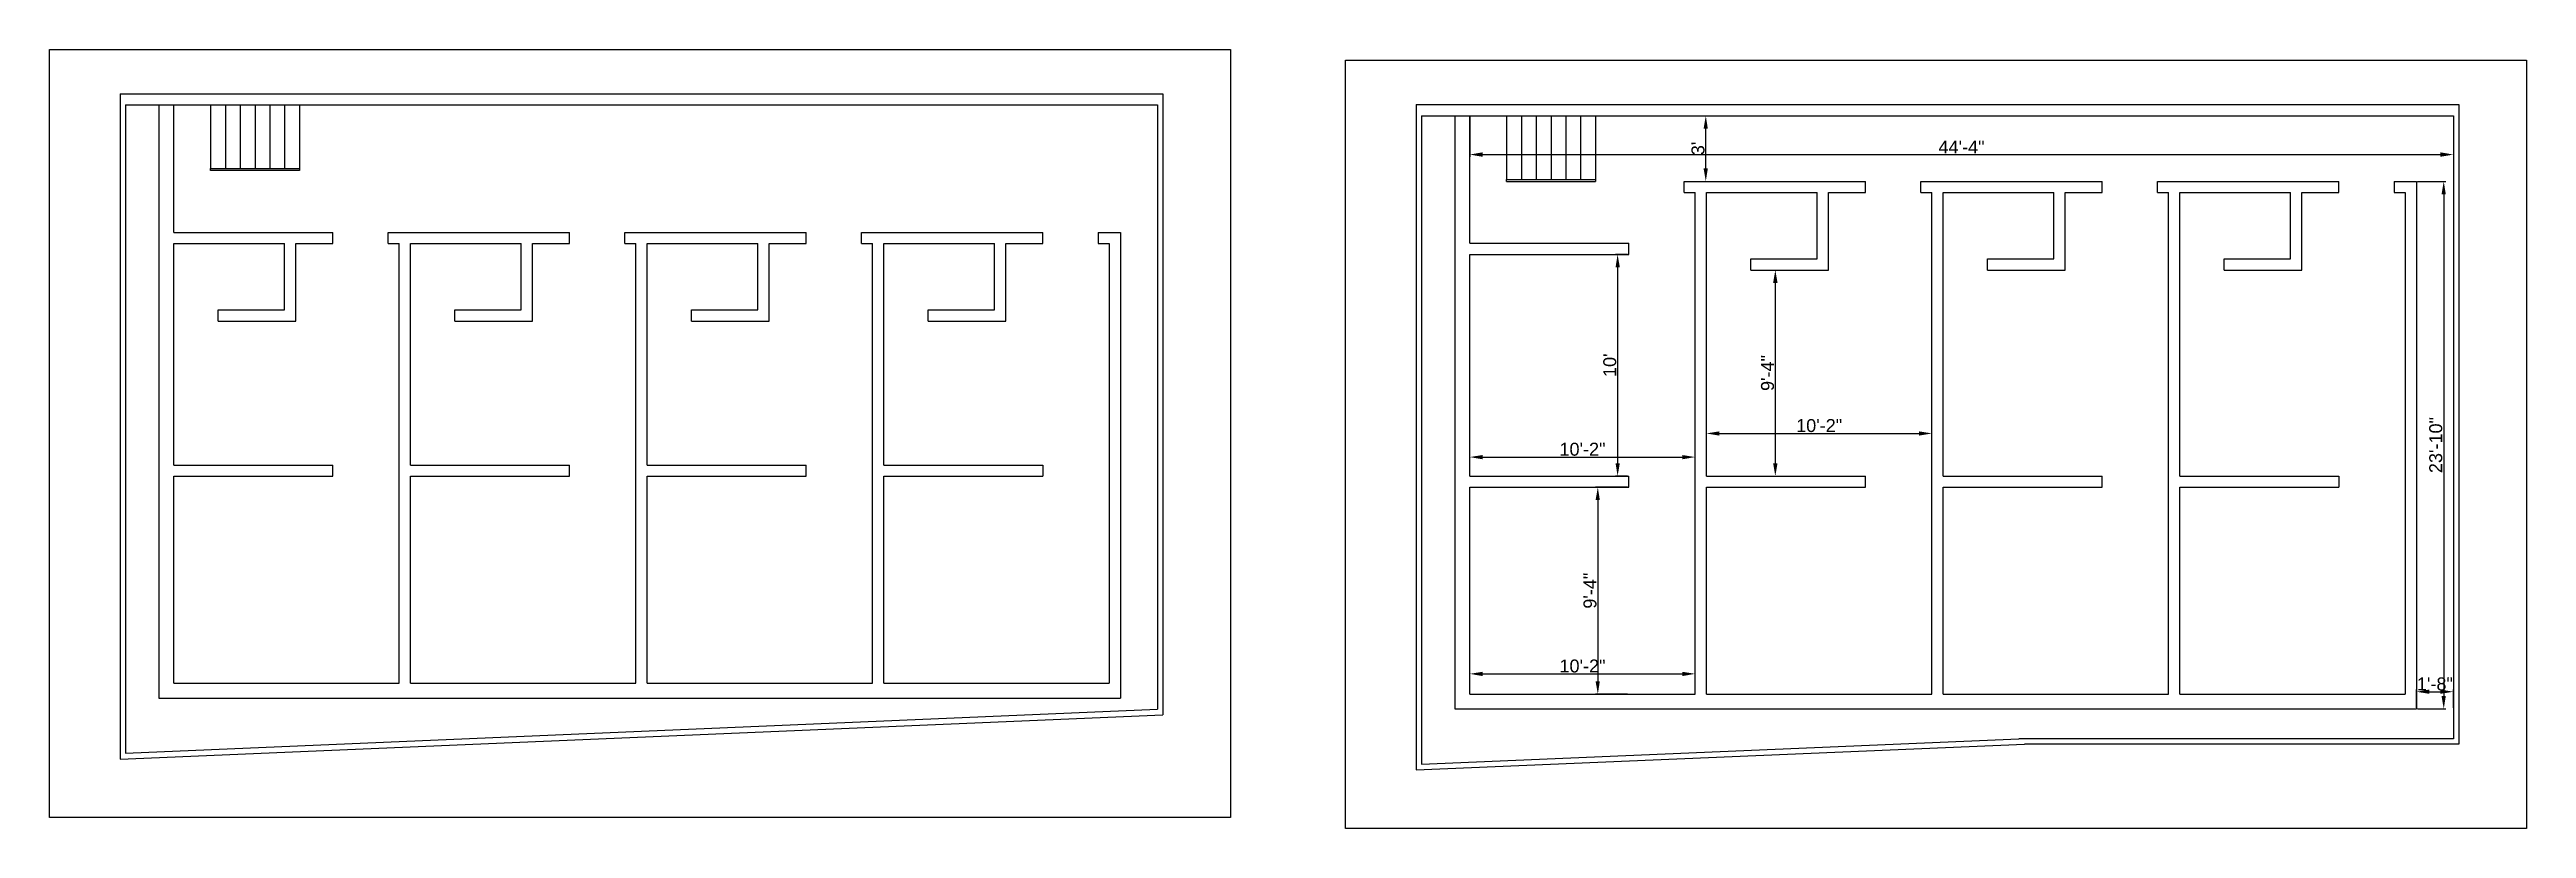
# Model space of a CAD drawing. Header units: inches. Extents: x 2898 to 4238, y 1942 to 2363.
import ezdxf

# ---------------------------------------------------------------- set-up
doc = ezdxf.new("R2010")
doc.units = ezdxf.units.IN
doc.layers.add('dim', color=200, linetype='Continuous')
doc.layers.add('wall', color=7, linetype='Continuous')
doc.styles.get("Standard").update_dxf_attribs({"font": 'arial.ttf'})
doc.dimstyles.new('ISO-25', dxfattribs={"dimtxt": 7, "dimasz": 7, "dimexe": 1.25, "dimexo": 0.625, "dimtad": 1, "dimdec": 0, "dimlunit": 4, "dimtxsty": 'Standard', "dimcen": 2.5, "dimadec": 0, "dimazin": 0, "dimtfac": 1, "dimtdec": 0, "dimtmove": 0, "dimatfit": 3, "dimfxl": 1, "dimfrac": 2, "dimarcsym": 0})

# ---------------------------------------------------------------- blocks, each defined once
blk = doc.blocks.new('*D36')
at = {"layer": 'Defpoints', "color": 0, "transparency": 16777216}
for p in [(3752, 2252.5), (3746, 2132.5), (3752, 2132.5)]:
    blk.add_point(p, dxfattribs=at)
at = {"layer": 'dim', "color": 0, "lineweight": -2, "transparency": 16777216}
for p, q in [((3751.3, 2252.5), (3744.8, 2252.5)), ((3746, 2245.5), (3746, 2139.5)), ((3751.3, 2132.5), (3744.8, 2132.5))]:
    blk.add_line(p, q, dxfattribs=at)
at = {"layer": 'dim', "color": 0, "transparency": 16777216}
for points in [[(3744.9, 2245.5), (3747.2, 2245.5), (3746, 2252.5)], [(3744.9, 2139.5), (3747.2, 2139.5), (3746, 2132.5)]]:
    blk.add_solid(points, dxfattribs=at)
at = {"layer": 'dim', "color": 0, "transparency": 16777216, "insert": (3741.8, 2192.5), "char_height": 7, "attachment_point": 5, "rotation": 90}
blk.add_mtext("10'", dxfattribs=at)
blk = doc.blocks.new('*D39')
at = {"layer": 'Defpoints', "color": 0, "transparency": 16777216}
for p in [(3666, 2132.5), (3788, 2142.8), (3788, 2132.5)]:
    blk.add_point(p, dxfattribs=at)
at = {"layer": 'dim', "color": 0, "lineweight": -2, "transparency": 16777216}
for p, q in [((3666, 2133.1), (3666, 2144)), ((3788, 2133.1), (3788, 2144)), ((3673, 2142.8), (3781, 2142.8))]:
    blk.add_line(p, q, dxfattribs=at)
at = {"layer": 'dim', "color": 0, "transparency": 16777216}
for points in [[(3673, 2143.9), (3673, 2141.6), (3666, 2142.8)], [(3781, 2143.9), (3781, 2141.6), (3788, 2142.8)]]:
    blk.add_solid(points, dxfattribs=at)
at = {"layer": 'dim', "color": 0, "transparency": 16777216, "insert": (3727, 2147), "char_height": 7, "attachment_point": 5}
blk.add_mtext('10\'-2"', dxfattribs=at)
blk = doc.blocks.new('*D40')
at = {"layer": 'Defpoints', "color": 0, "transparency": 16777216}
for p in [(3752, 2126.5), (3735.3, 2014.5), (3752, 2014.5)]:
    blk.add_point(p, dxfattribs=at)
at = {"layer": 'dim', "color": 0, "lineweight": -2, "transparency": 16777216}
for p, q in [((3751.3, 2126.5), (3734, 2126.5)), ((3735.3, 2119.5), (3735.3, 2021.5)), ((3751.3, 2014.5), (3734, 2014.5))]:
    blk.add_line(p, q, dxfattribs=at)
at = {"layer": 'dim', "color": 0, "transparency": 16777216}
for points in [[(3734.1, 2119.5), (3736.4, 2119.5), (3735.3, 2126.5)], [(3734.1, 2021.5), (3736.4, 2021.5), (3735.3, 2014.5)]]:
    blk.add_solid(points, dxfattribs=at)
at = {"layer": 'dim', "color": 0, "transparency": 16777216, "insert": (3731.1, 2070.5), "char_height": 7, "attachment_point": 5, "rotation": 90}
blk.add_mtext('9\'-4"', dxfattribs=at)
blk = doc.blocks.new('*D41')
at = {"layer": 'Defpoints', "color": 0, "transparency": 16777216}
for p in [(3788, 2025.5), (3666, 2014.5), (3788, 2014.5)]:
    blk.add_point(p, dxfattribs=at)
at = {"layer": 'dim', "color": 0, "lineweight": -2, "transparency": 16777216}
for p, q in [((3666, 2015.1), (3666, 2026.7)), ((3673, 2025.5), (3781, 2025.5)), ((3788, 2015.1), (3788, 2026.7))]:
    blk.add_line(p, q, dxfattribs=at)
at = {"layer": 'dim', "color": 0, "transparency": 16777216}
for points in [[(3673, 2026.6), (3673, 2024.3), (3666, 2025.5)], [(3781, 2026.6), (3781, 2024.3), (3788, 2025.5)]]:
    blk.add_solid(points, dxfattribs=at)
at = {"layer": 'dim', "color": 0, "transparency": 16777216, "insert": (3727, 2029.7), "char_height": 7, "attachment_point": 5}
blk.add_mtext('10\'-2"', dxfattribs=at)
blk = doc.blocks.new('*D42')
at = {"layer": 'Defpoints', "color": 0, "transparency": 16777216}
for p in [(3782, 2327.5), (3793.7, 2327.5), (3782, 2292)]:
    blk.add_point(p, dxfattribs=at)
at = {"layer": 'dim', "color": 0, "lineweight": -2, "transparency": 16777216}
for p, q in [((3782.6, 2327.5), (3794.9, 2327.5)), ((3793.7, 2299), (3793.7, 2320.5)), ((3782.6, 2292), (3794.9, 2292))]:
    blk.add_line(p, q, dxfattribs=at)
at = {"layer": 'dim', "color": 0, "transparency": 16777216}
for points in [[(3792.5, 2320.5), (3794.8, 2320.5), (3793.7, 2327.5)], [(3792.5, 2299), (3794.8, 2299), (3793.7, 2292)]]:
    blk.add_solid(points, dxfattribs=at)
at = {"layer": 'dim', "color": 0, "transparency": 16777216, "insert": (3789.5, 2309.8), "char_height": 7, "attachment_point": 5, "rotation": 90}
blk.add_mtext("3'", dxfattribs=at)
blk = doc.blocks.new('*D43')
at = {"layer": 'Defpoints', "color": 0, "transparency": 16777216}
for p in [(3666, 2327.5), (4198, 2327.5), (4198, 2306.5)]:
    blk.add_point(p, dxfattribs=at)
at = {"layer": 'dim', "color": 0, "lineweight": -2, "transparency": 16777216}
for p, q in [((3666, 2326.9), (3666, 2305.2)), ((4198, 2326.9), (4198, 2305.2)), ((3673, 2306.5), (4191, 2306.5))]:
    blk.add_line(p, q, dxfattribs=at)
at = {"layer": 'dim', "color": 0, "transparency": 16777216}
for points in [[(3673, 2307.7), (3673, 2305.3), (3666, 2306.5)], [(4191, 2307.7), (4191, 2305.3), (4198, 2306.5)]]:
    blk.add_solid(points, dxfattribs=at)
at = {"layer": 'dim', "color": 0, "transparency": 16777216, "insert": (3932, 2310.6), "char_height": 7, "attachment_point": 5}
blk.add_mtext('44\'-4"', dxfattribs=at)
blk = doc.blocks.new('*D44')
at = {"layer": 'Defpoints', "color": 0, "transparency": 16777216}
for p in [(4198, 2015.8), (4178, 2006.5), (4198, 2006.5)]:
    blk.add_point(p, dxfattribs=at)
at = {"layer": 'dim', "color": 0, "lineweight": -2, "transparency": 16777216}
for p, q in [((4178, 2007.1), (4178, 2017.1)), ((4185, 2015.8), (4191, 2015.8)), ((4198, 2007.1), (4198, 2017.1))]:
    blk.add_line(p, q, dxfattribs=at)
at = {"layer": 'dim', "color": 0, "transparency": 16777216}
for points in [[(4185, 2017), (4185, 2014.7), (4178, 2015.8)], [(4191, 2017), (4191, 2014.7), (4198, 2015.8)]]:
    blk.add_solid(points, dxfattribs=at)
at = {"layer": 'dim', "color": 0, "transparency": 16777216, "insert": (4188, 2020), "char_height": 7, "attachment_point": 5}
blk.add_mtext('1\'-8"', dxfattribs=at)
blk = doc.blocks.new('*D45')
at = {"layer": 'Defpoints', "color": 0, "transparency": 16777216}
for p in [(3818, 2244), (3818, 2132.5), (3831.3, 2132.5)]:
    blk.add_point(p, dxfattribs=at)
at = {"layer": 'dim', "color": 0, "lineweight": -2, "transparency": 16777216}
for p, q in [((3818.6, 2244), (3832.5, 2244)), ((3831.3, 2237), (3831.3, 2139.5)), ((3818.6, 2132.5), (3832.5, 2132.5))]:
    blk.add_line(p, q, dxfattribs=at)
at = {"layer": 'dim', "color": 0, "transparency": 16777216}
for points in [[(3830.1, 2237), (3832.5, 2237), (3831.3, 2244)], [(3830.1, 2139.5), (3832.5, 2139.5), (3831.3, 2132.5)]]:
    blk.add_solid(points, dxfattribs=at)
at = {"layer": 'dim', "color": 0, "transparency": 16777216, "insert": (3827.1, 2188.3), "char_height": 7, "attachment_point": 5, "rotation": 90}
blk.add_mtext('9\'-4"', dxfattribs=at)
blk = doc.blocks.new('*D46')
at = {"layer": 'Defpoints', "color": 0, "transparency": 16777216}
for p in [(3916, 2155.6), (3794, 2132.5), (3916, 2132.5)]:
    blk.add_point(p, dxfattribs=at)
at = {"layer": 'dim', "color": 0, "lineweight": -2, "transparency": 16777216}
for p, q in [((3794, 2133.1), (3794, 2156.8)), ((3916, 2133.1), (3916, 2156.8)), ((3801, 2155.6), (3909, 2155.6))]:
    blk.add_line(p, q, dxfattribs=at)
at = {"layer": 'dim', "color": 0, "transparency": 16777216}
for points in [[(3801, 2156.7), (3801, 2154.4), (3794, 2155.6)], [(3909, 2156.7), (3909, 2154.4), (3916, 2155.6)]]:
    blk.add_solid(points, dxfattribs=at)
at = {"layer": 'dim', "color": 0, "transparency": 16777216, "insert": (3855, 2159.8), "char_height": 7, "attachment_point": 5}
blk.add_mtext('10\'-2"', dxfattribs=at)
blk = doc.blocks.new('*D48')
at = {"layer": 'Defpoints', "color": 0, "transparency": 16777216}
for p in [(4178, 2292), (4178, 2006.5), (4192.8, 2006.5)]:
    blk.add_point(p, dxfattribs=at)
at = {"layer": 'dim', "color": 0, "lineweight": -2, "transparency": 16777216}
for p, q in [((4178.6, 2292), (4194, 2292)), ((4192.8, 2285), (4192.8, 2013.5)), ((4178.6, 2006.5), (4194, 2006.5))]:
    blk.add_line(p, q, dxfattribs=at)
at = {"layer": 'dim', "color": 0, "transparency": 16777216}
for points in [[(4191.6, 2285), (4193.9, 2285), (4192.8, 2292)], [(4191.6, 2013.5), (4193.9, 2013.5), (4192.8, 2006.5)]]:
    blk.add_solid(points, dxfattribs=at)
at = {"layer": 'dim', "color": 0, "transparency": 16777216, "insert": (4188.5, 2149.3), "char_height": 7, "attachment_point": 5, "rotation": 90}
blk.add_mtext('23\'-10"', dxfattribs=at)

msp = doc.modelspace()

# ---------------------------------------------------------------- linework, layer by layer
at = {"layer": 'wall'}
for p, q in [((2936.1, 2339.4), (2936.1, 1979.4)), ((2936.1, 2339.4), (3500.1, 2339.4)), ((2939.1, 2333.4), (3495.1, 2333.4)), ((2939.1, 2333.4), (2939.1, 1982.5)), ((2957.1, 2333.4), (2957.1, 2012.4)), ((2965.1, 2298.9), (2965.1, 2333.4)), ((2965.1, 2264.4), (2965.1, 2333.4)), ((2985.1, 2333.4), (2985.1, 2298.9)), ((2993.1, 2333.4), (2993.1, 2298.9)), ((3001.1, 2333.4), (3001.1, 2298.9)), ((3009.1, 2333.4), (3009.1, 2298.9)), ((3017.1, 2333.4), (3017.1, 2298.9)), ((3025.1, 2333.4), (3025.1, 2298.9)), ((3033.1, 2333.4), (3033.1, 2298.9)), ((3495.1, 2333.4), (3497.1, 2333.4)), ((3497.1, 2333.4), (3497.1, 2006.3)), ((3500.1, 2339.4), (3500.1, 2003.4)), ((3637, 2333.5), (3637, 1973.5)), ((3637, 2333.5), (4201, 2333.5)), ((4201, 2333.5), (4201, 1987.5)), ((3640, 2327.5), (4196, 2327.5)), ((3640, 2327.5), (3640, 1976.6)), ((3658, 2327.5), (3658, 2006.5)), ((3666, 2293), (3666, 2327.5)), ((3666, 2258.5), (3666, 2327.5)), ((3686, 2327.5), (3686, 2293)), ((3694, 2327.5), (3694, 2293)), ((3702, 2327.5), (3702, 2293)), ((3710, 2327.5), (3710, 2293)), ((3718, 2327.5), (3718, 2293)), ((3726, 2327.5), (3726, 2293)), ((3734, 2327.5), (3734, 2293)), ((4196, 2327.5), (4198, 2327.5)), ((4198, 2327.5), (4198, 1990.4)), ((2985.1, 2298.9), (3033.1, 2298.9)), ((2985.1, 2297.9), (2985.1, 2298.9)), ((3033.1, 2297.9), (2985.1, 2297.9)), ((3033.1, 2298.9), (3033.1, 2297.9)), ((3686, 2293), (3734, 2293)), ((3686, 2292), (3686, 2293)), ((3686, 2292), (3734, 2292)), ((3734, 2293), (3734, 2292)), ((3782, 2292), (3880, 2292)), ((3782, 2286), (3782, 2292)), ((3880, 2286), (3880, 2292)), ((3910, 2292), (4008, 2292)), ((3910, 2286), (3910, 2292)), ((4008, 2286), (4008, 2292)), ((4038, 2292), (4136, 2292)), ((4038, 2286), (4038, 2292)), ((4136, 2286), (4136, 2292)), ((4166, 2292), (4166, 2286)), ((4166, 2292), (4178, 2292)), ((4178, 2292), (4178, 2006.5)), ((3782, 2286), (3788, 2286)), ((3788, 2014.5), (3788, 2286)), ((3794, 2132.5), (3794, 2286)), ((3794, 2286), (3854, 2286)), ((3854, 2250), (3854, 2286)), ((3860, 2244), (3860, 2286)), ((3860, 2286), (3880, 2286)), ((3910, 2286), (3916, 2286)), ((3916, 2014.5), (3916, 2286)), ((3922, 2132.5), (3922, 2286)), ((3922, 2286), (3982, 2286)), ((3982, 2250), (3982, 2286)), ((3988, 2244), (3988, 2286)), ((3988, 2286), (4008, 2286)), ((4038, 2286), (4044, 2286)), ((4044, 2014.5), (4044, 2286)), ((4050, 2132.5), (4050, 2286)), ((4050, 2286), (4110, 2286)), ((4110, 2250), (4110, 2286)), ((4116, 2244), (4116, 2286)), ((4116, 2286), (4136, 2286)), ((4166, 2286), (4172, 2286)), ((4172, 2286), (4172, 2014.5)), ((2965.1, 2264.4), (3051.1, 2264.4)), ((3051.1, 2258.4), (3051.1, 2264.4)), ((3081.1, 2258.4), (3081.1, 2264.4)), ((3081.1, 2264.4), (3179.1, 2264.4)), ((3179.1, 2258.4), (3179.1, 2264.4)), ((3209.1, 2258.4), (3209.1, 2264.4)), ((3209.1, 2264.4), (3307.1, 2264.4)), ((3307.1, 2258.4), (3307.1, 2264.4)), ((3337.1, 2258.4), (3337.1, 2264.4)), ((3337.1, 2264.4), (3435.1, 2264.4)), ((3435.1, 2258.4), (3435.1, 2264.4)), ((3465.1, 2264.4), (3465.1, 2258.4)), ((3465.1, 2264.4), (3477.1, 2264.4)), ((3477.1, 2264.4), (3477.1, 2012.4)), ((2965.1, 2138.4), (2965.1, 2258.4)), ((2965.1, 2258.4), (3025.1, 2258.4)), ((3025.1, 2222.4), (3025.1, 2258.4)), ((3031.1, 2216.4), (3031.1, 2258.4)), ((3031.1, 2258.4), (3051.1, 2258.4)), ((3081.1, 2258.4), (3087.1, 2258.4)), ((3087.1, 2020.4), (3087.1, 2258.4)), ((3093.1, 2138.4), (3093.1, 2258.4)), ((3093.1, 2258.4), (3153.1, 2258.4)), ((3153.1, 2222.4), (3153.1, 2258.4)), ((3159.1, 2216.4), (3159.1, 2258.4)), ((3159.1, 2258.4), (3179.1, 2258.4)), ((3209.1, 2258.4), (3215.1, 2258.4)), ((3215.1, 2020.4), (3215.1, 2258.4)), ((3221.1, 2138.4), (3221.1, 2258.4)), ((3221.1, 2258.4), (3281.1, 2258.4)), ((3281.1, 2222.4), (3281.1, 2258.4)), ((3287.1, 2216.4), (3287.1, 2258.4)), ((3287.1, 2258.4), (3307.1, 2258.4)), ((3337.1, 2258.4), (3343.1, 2258.4)), ((3343.1, 2020.4), (3343.1, 2258.4)), ((3349.1, 2138.4), (3349.1, 2258.4)), ((3349.1, 2258.4), (3409.1, 2258.4)), ((3409.1, 2222.4), (3409.1, 2258.4)), ((3415.1, 2216.4), (3415.1, 2258.4)), ((3415.1, 2258.4), (3435.1, 2258.4)), ((3465.1, 2258.4), (3471.1, 2258.4)), ((3471.1, 2258.4), (3471.1, 2020.4)), ((3666, 2258.5), (3752, 2258.5)), ((3666, 2252.5), (3752, 2252.5)), ((3666, 2132.5), (3666, 2252.5)), ((3752, 2252.5), (3752, 2258.5)), ((3818, 2250), (3854, 2250)), ((3818, 2244), (3818, 2250)), ((3818, 2244), (3860, 2244)), ((3946, 2250), (3982, 2250)), ((3946, 2244), (3946, 2250)), ((3946, 2244), (3988, 2244)), ((4074, 2250), (4110, 2250)), ((4074, 2244), (4074, 2250)), ((4074, 2244), (4116, 2244)), ((2989.1, 2216.4), (2989.1, 2222.4)), ((2989.1, 2222.4), (3025.1, 2222.4)), ((2989.1, 2216.4), (3031.1, 2216.4)), ((3117.1, 2216.4), (3117.1, 2222.4)), ((3117.1, 2222.4), (3153.1, 2222.4)), ((3117.1, 2216.4), (3159.1, 2216.4)), ((3245.1, 2216.4), (3245.1, 2222.4)), ((3245.1, 2222.4), (3281.1, 2222.4)), ((3245.1, 2216.4), (3287.1, 2216.4)), ((3373.1, 2216.4), (3373.1, 2222.4)), ((3373.1, 2222.4), (3409.1, 2222.4)), ((3373.1, 2216.4), (3415.1, 2216.4)), ((2965.1, 2138.4), (3051.1, 2138.4)), ((2965.1, 2020.4), (2965.1, 2132.4)), ((2965.1, 2132.4), (3051.1, 2132.4)), ((3051.1, 2132.4), (3051.1, 2138.4)), ((3093.1, 2138.4), (3179.1, 2138.4)), ((3093.1, 2020.4), (3093.1, 2132.4)), ((3093.1, 2132.4), (3179.1, 2132.4)), ((3179.1, 2132.4), (3179.1, 2138.4)), ((3221.1, 2138.4), (3307.1, 2138.4)), ((3221.1, 2020.4), (3221.1, 2132.4)), ((3221.1, 2132.4), (3307.1, 2132.4)), ((3307.1, 2132.4), (3307.1, 2138.4)), ((3349.1, 2138.4), (3435.1, 2138.4)), ((3349.1, 2020.4), (3349.1, 2132.4)), ((3349.1, 2132.4), (3435.1, 2132.4)), ((3435.1, 2138.4), (3435.1, 2132.4)), ((3666, 2132.5), (3752, 2132.5)), ((3752, 2126.5), (3752, 2132.5)), ((3794, 2132.5), (3880, 2132.5)), ((3880, 2126.5), (3880, 2132.5)), ((3922, 2132.5), (4008, 2132.5)), ((4008, 2126.5), (4008, 2132.5)), ((4050, 2132.5), (4136, 2132.5)), ((4136, 2132.5), (4136, 2126.5)), ((3666, 2014.5), (3666, 2126.5)), ((3666, 2126.5), (3752, 2126.5)), ((3794, 2014.5), (3794, 2126.5)), ((3794, 2126.5), (3880, 2126.5)), ((3922, 2014.5), (3922, 2126.5)), ((3922, 2126.5), (4008, 2126.5)), ((4050, 2014.5), (4050, 2126.5)), ((4050, 2126.5), (4136, 2126.5)), ((2957.1, 2012.4), (3477.1, 2012.4)), ((2965.1, 2020.4), (3087.1, 2020.4)), ((3093.1, 2020.4), (3215.1, 2020.4)), ((3221.1, 2020.4), (3343.1, 2020.4)), ((3349.1, 2020.4), (3471.1, 2020.4)), ((3666, 2014.5), (3788, 2014.5)), ((3794, 2014.5), (3916, 2014.5)), ((3922, 2014.5), (4044, 2014.5)), ((4050, 2014.5), (4172, 2014.5)), ((2936.1, 1979.4), (3500.1, 2003.4)), ((2939.1, 1982.5), (3497.1, 2006.3)), ((3658, 2006.5), (4178, 2006.5)), ((3637, 1973.5), (3966, 1987.5)), ((3640, 1976.6), (3963, 1990.4)), ((4198, 1990.4), (3963, 1990.4)), ((4201, 1987.5), (3966, 1987.5))]:
    msp.add_line(p, q, dxfattribs=at)
for points in [[(2898, 2363.3), (3536.6, 2363.3), (3536.6, 1947.7), (2898, 1947.7)], [(3598.9, 2357.5), (4237.5, 2357.5), (4237.5, 1941.8), (3598.9, 1941.8)]]:
    msp.add_lwpolyline(points, close=True, dxfattribs=at)

# ---------------------------------------------------------------- dimensions: what is measured, and where the dimension line sits
at = {"layer": 'dim'}
for base, p1, p2, picture, middle in [((4198, 2306.5), (3666, 2327.5), (4198, 2327.5), '*D43', (3932, 2310.6)), ((3916, 2155.6), (3794, 2132.5), (3916, 2132.5), '*D46', (3855, 2159.8)), ((3788, 2142.8), (3666, 2132.5), (3788, 2132.5), '*D39', (3727, 2147)), ((3788, 2025.5), (3666, 2014.5), (3788, 2014.5), '*D41', (3727, 2029.7)), ((4198, 2015.8), (4178, 2006.5), (4198, 2006.5), '*D44', (4188, 2020))]:
    dim = msp.add_linear_dim(base=base, p1=p1, p2=p2, dimstyle='ISO-25', dxfattribs=at)
    dim.commit()
    dim.dimension.update_dxf_attribs({"geometry": picture, "text_midpoint": middle})
for base, p1, p2, picture, middle in [((3793.6575585, 2327.5131776), (3781.9648727, 2292.0131776), (3781.9648727, 2327.5131776), '*D42', (3789.4561601, 2309.7631776)), ((4192.7508091, 2006.5131776), (4177.9648727, 2292.0131776), (4177.9648727, 2006.5131776), '*D48', (4188.5494107, 2149.2631776)), ((3746, 2132.5), (3752, 2252.5), (3752, 2132.5), '*D36', (3741.8, 2192.5)), ((3831.2857629, 2132.5131776), (3817.9648727, 2244.0131776), (3817.9648727, 2132.5131776), '*D45', (3827.086752, 2188.2631776)), ((3735.3, 2014.5), (3752, 2126.5), (3752, 2014.5), '*D40', (3731.1, 2070.5))]:
    dim = msp.add_linear_dim(base=base, p1=p1, p2=p2, angle=90, dimstyle='ISO-25', dxfattribs=at)
    dim.commit()
    dim.dimension.update_dxf_attribs({"geometry": picture, "text_midpoint": middle})

doc.saveas('drawing.dxf')
